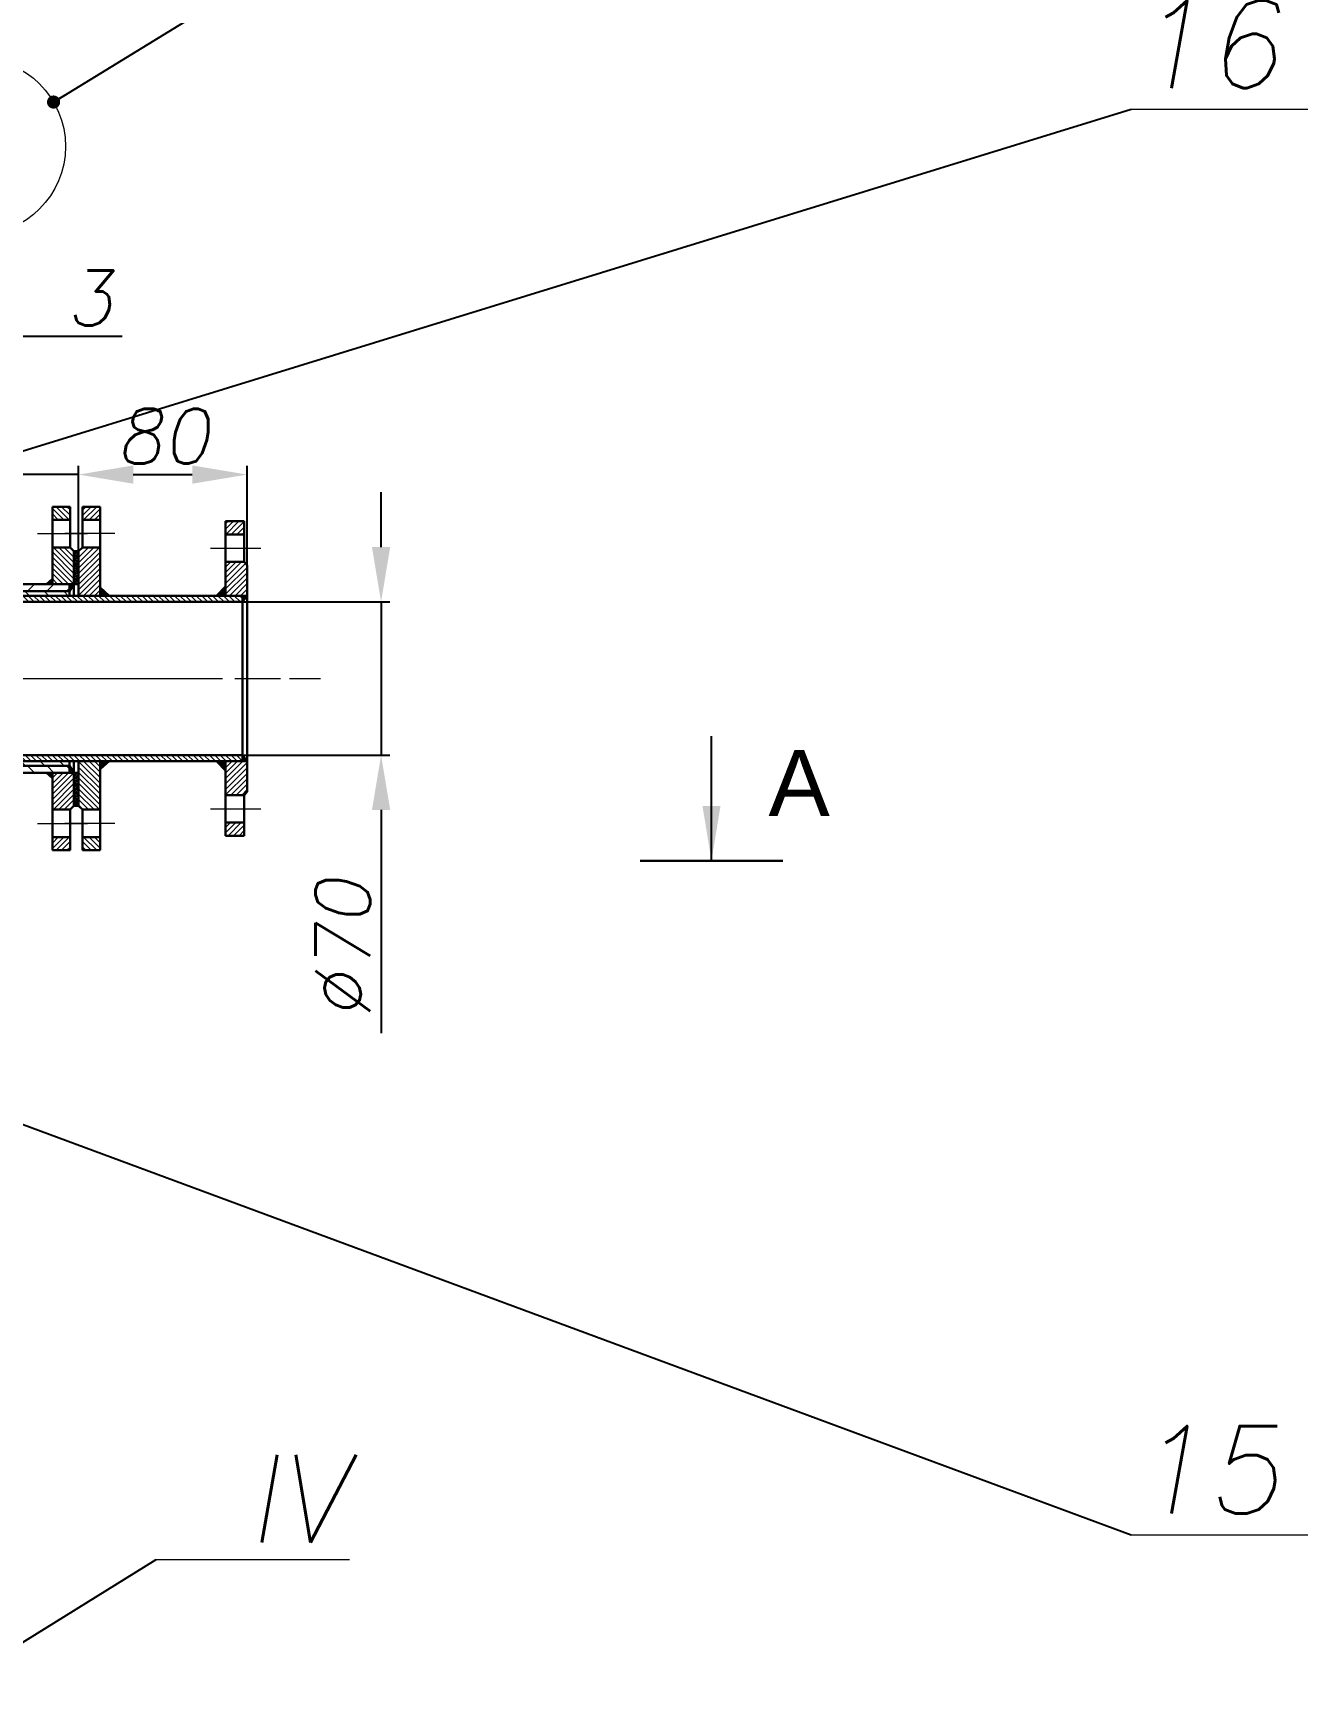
# Model space of a CAD drawing. Header units: inches. Extents: x -9 to 5931, y 0 to 8400.
# Drawn here: x 1970 to 2551, y 6785 to 7542 of the extents above; entities that cross this region are included whole.
import ezdxf

# ---------------------------------------------------------------- set-up
doc = ezdxf.new("R2010")
doc.units = ezdxf.units.IN
doc.header["$LTSCALE"] = 50
doc.header["$MEASUREMENT"] = 0
doc.linetypes.add('CENTER', pattern=[2, 1.25, -0.25, 0.25, -0.25])
for name, color, linetype, lineweight in [('Dam', 2, 'Continuous', 30), ('kthuoc', 3, 'Continuous', 13), ('manh', 4, 'Continuous', 13), ('Net manh', 3, 'Continuous', 13), ('Tam', 1, 'CENTER', 13)]:
    doc.layers.add(name, color=color, linetype=linetype, lineweight=lineweight)
doc.styles.add('chu2.5', font='txt.shx', dxfattribs={"oblique": 10, "height": 25})
doc.dimstyles.new('Copy of kichthuoc2.5', dxfattribs={"dimtxt": 25, "dimasz": 25, "dimexe": 4, "dimexo": 0, "dimgap": 5, "dimtad": 1, "dimdec": 0, "dimzin": 0, "dimdsep": 46, "dimtxsty": 'chu2.5', "dimcen": 5, "dimclrd": 256, "dimclre": 256, "dimclrt": 256, "dimadec": 0, "dimazin": 0, "dimtfac": 1, "dimtdec": 0, "dimtmove": 0, "dimatfit": 0, "dimfxl": 0, "dimtolj": 1, "dimtzin": 0, "dimarcsym": 0})
doc.dimstyles.new('kichthuoc2.5', dxfattribs={"dimtxt": 25, "dimasz": 25, "dimexe": 4, "dimexo": 0, "dimgap": 5, "dimtad": 1, "dimtoh": 1, "dimdec": 0, "dimzin": 0, "dimdsep": 46, "dimtxsty": 'chu2.5', "dimcen": 5, "dimclrd": 256, "dimclre": 256, "dimclrt": 256, "dimadec": 0, "dimazin": 0, "dimtfac": 1, "dimtdec": 0, "dimtmove": 0, "dimatfit": 0, "dimfxl": 0, "dimtolj": 1, "dimtzin": 0, "dimarcsym": 0})
pattern_1 = [(135, (22464.5416, 18.8825), (-1.23743687, -1.23743687), [])]
pattern_2 = [(225, (5593.6376, 14121.2519), (-1.23743687, 1.23743687), [])]
pattern_3 = [(315, (462.7015, 12147.6584), (-1.23743687, -1.23743687), [])]
pattern_4 = [(45, (462.7015, 2347.446), (-1.23743687, 1.23743687), [])]
pattern_5 = [(45, (5861.7756, 386.4525), (-1.23743687, 1.23743687), [])]
pattern_6 = [(135, (5861.7756, 386.4525), (-1.23743687, -1.23743687), [])]
pattern_7 = [(135, (5593.6376, 373.8525), (-1.23743687, -1.23743687), [])]
pattern_8 = [(135, (-224.556, 303.203), (-4.4194174, -4.4194174), [])]

# ---------------------------------------------------------------- blocks, each defined once
blk = doc.blocks.new('*D12')
at = {"layer": 'DEFPOINTS', "color": 0}
for p in [(1930.69, 7372.61), (1930.69, 7340.63), (1990.38, 7330.42)]:
    blk.add_point(p, dxfattribs=at)
at = {"layer": 'Net manh', "lineweight": -2}
for p, q in [((1930.69, 7372.61), (1930.69, 7336.63)), ((1905.69, 7340.63), (1833.68, 7340.63)), ((1990.38, 7340.63), (1930.69, 7340.63)), ((1990.38, 7330.42), (1990.38, 7344.63)), ((2015.38, 7340.63), (2040.38, 7340.63))]:
    blk.add_line(p, q, dxfattribs=at)
at = {"layer": 'Net manh'}
for points in [[(1905.69, 7344.79), (1905.69, 7336.46), (1930.69, 7340.63)], [(2015.38, 7344.79), (2015.38, 7336.46), (1990.38, 7340.63)]]:
    blk.add_solid(points, dxfattribs=at)
at = {"layer": 'Net manh', "insert": (1857.19, 7358.13), "char_height": 25, "attachment_point": 5, "style": 'chu2.5'}
blk.add_mtext('\\A1;70', dxfattribs=at)
blk = doc.blocks.new('*D27')
at = {"layer": 'DEFPOINTS', "color": 0}
for p in [(2067.3, 7340.63), (1990.38, 7304.74), (2067.3, 7291.54)]:
    blk.add_point(p, dxfattribs=at)
at = {"layer": 'Net manh', "lineweight": -2}
for p, q in [((1990.38, 7304.74), (1990.38, 7344.63)), ((2015.38, 7340.63), (2042.3, 7340.63)), ((2067.3, 7291.54), (2067.3, 7344.63))]:
    blk.add_line(p, q, dxfattribs=at)
at = {"layer": 'Net manh'}
for points in [[(2015.38, 7344.79), (2015.38, 7336.46), (1990.38, 7340.63)], [(2042.3, 7344.79), (2042.3, 7336.46), (2067.3, 7340.63)]]:
    blk.add_solid(points, dxfattribs=at)
at = {"layer": 'Net manh', "insert": (2028.84, 7358.13), "char_height": 25, "attachment_point": 5, "style": 'chu2.5'}
blk.add_mtext('\\A1;80', dxfattribs=at)
blk = doc.blocks.new('*D7')
at = {"layer": 'DEFPOINTS', "color": 0}
for p in [(2012.25, 7282.55), (2012.95, 7212.55), (2128.45, 7212.55)]:
    blk.add_point(p, dxfattribs=at)
at = {"layer": 'Net manh', "lineweight": -2}
for p, q in [((2128.45, 7307.55), (2128.45, 7332.55)), ((2012.25, 7282.55), (2132.45, 7282.55)), ((2128.45, 7282.55), (2128.45, 7212.55)), ((2012.95, 7212.55), (2132.45, 7212.55)), ((2128.45, 7187.55), (2128.45, 7085.64))]:
    blk.add_line(p, q, dxfattribs=at)
at = {"layer": 'Net manh'}
for points in [[(2124.28, 7307.55), (2132.61, 7307.55), (2128.45, 7282.55)], [(2124.28, 7187.55), (2132.61, 7187.55), (2128.45, 7212.55)]]:
    blk.add_solid(points, dxfattribs=at)
at = {"layer": 'Net manh', "insert": (2110.95, 7124.1), "char_height": 25, "attachment_point": 5, "rotation": 90, "style": 'chu2.5'}
blk.add_mtext('\\A1;%%c70', dxfattribs=at)
blk = doc.blocks.new('*D87')
at = {"layer": 'DEFPOINTS', "color": 0}
for p in [(1924.69, 7412.38), (1930.69, 7403.74), (1930.69, 7402.22)]:
    blk.add_point(p, dxfattribs=at)
at = {"layer": 'kthuoc', "lineweight": -2}
for p, q in [((1924.69, 7412.38), (1924.69, 7399.74)), ((1899.69, 7403.74), (1874.69, 7403.74)), ((1924.69, 7403.74), (1930.69, 7403.74)), ((1930.69, 7402.22), (1930.69, 7407.74)), ((1955.69, 7403.74), (2010.29, 7403.74))]:
    blk.add_line(p, q, dxfattribs=at)
at = {"layer": 'kthuoc'}
for points in [[(1899.69, 7407.9), (1899.69, 7399.57), (1924.69, 7403.74)], [(1955.69, 7407.9), (1955.69, 7399.57), (1930.69, 7403.74)]]:
    blk.add_solid(points, dxfattribs=at)
at = {"layer": 'kthuoc', "insert": (1995.49, 7421.24), "char_height": 25, "attachment_point": 5, "style": 'chu2.5'}
blk.add_mtext('\\A1;3', dxfattribs=at)

msp = doc.modelspace()

# ---------------------------------------------------------------- hatches: boundary and pattern name
at = {"layer": 'kthuoc'}
h = msp.add_hatch(dxfattribs=at)
h.set_pattern_fill('ANSI31', color=256, scale=50, angle=90, style=0)
h.set_pattern_definition(pattern_8)
h.paths.add_polyline_path([(1930.69, 7452.36, -0.04079), (1924.69, 7455.04), (1924.69, 7285.35), (1986.18, 7285.35), (1986.18, 7287.45), (1927.69, 7287.45), (1927.69, 7290.6), (1930.69, 7290.6)])
h = msp.add_hatch(dxfattribs=at)
h.set_pattern_fill('ANSI31', color=256, scale=14, angle=90, style=0)
h.set_pattern_definition(pattern_7)
h.paths.add_polyline_path([(1986.53, 7325.95), (1978.48, 7325.95), (1978.48, 7320), (1986.53, 7320)])
h = msp.add_hatch(dxfattribs=at)
h.set_pattern_fill('ANSI31', color=256, scale=14, style=0)
h.set_pattern_definition(pattern_4)
h.paths.add_polyline_path([(1992.13, 7325.95), (2000.18, 7325.95), (2000.18, 7320), (1992.13, 7320)])
h = msp.add_hatch(dxfattribs=at)
h.set_pattern_fill('ANSI31', color=256, scale=14, style=0)
h.set_pattern_definition(pattern_5)
h.paths.add_polyline_path([(2065.9, 7319.3), (2057.5, 7319.3), (2057.5, 7313.35), (2065.9, 7313.35)])
h.paths.add_polyline_path([(2067.3, 7299.35), (2065.9, 7300.75), (2057.5, 7300.75), (2057.5, 7285.35), (2067.3, 7285.35)])
h = msp.add_hatch(dxfattribs=at)
h.set_pattern_fill('ANSI31', color=256, scale=14, angle=90, style=0)
h.set_pattern_definition(pattern_7)
h.paths.add_polyline_path([(1988.28, 7305.65), (1986.53, 7307.4), (1978.48, 7307.4), (1978.48, 7290.6), (1988.28, 7290.6)])
h = msp.add_hatch(dxfattribs=at)
h.set_pattern_fill('ANSI38', color=256, scale=4.9, angle=90, style=0)
h.set_pattern_definition([(135, (462.70147, 2347.4461), (-0.4331029, -0.4331029), []), (225, (462.70147, 2347.4461), (-0.4331029, -1.29930871), [1.53125, -0.91875])])
h.paths.add_polyline_path([(1990.38, 7305.65), (1988.28, 7305.65), (1988.28, 7290.6), (1990.38, 7290.6)])
h = msp.add_hatch(dxfattribs=at)
h.set_pattern_fill('ANSI31', color=256, scale=14, style=0)
h.set_pattern_definition(pattern_4)
h.paths.add_polyline_path([(2000.18, 7307.4), (1992.13, 7307.4), (1990.38, 7305.65), (1990.38, 7285.35), (2000.18, 7285.35)])
h = msp.add_hatch(dxfattribs=at)
h.set_pattern_fill('ANSI31', color=256, scale=50, style=0)
h.set_pattern_definition([(45, (18236.388, 18.8825), (-4.4194174, 4.4194174), [])])
h.paths.add_polyline_path([(1986.18, 7287.45), (1986.18, 7290.6), (1927.69, 7290.6), (1927.69, 7287.45)])
for points in [[(1978.48, 7293.4), (1975.68, 7290.6), (1978.48, 7290.6)], [(1988.28, 7290.6), (1986.18, 7290.6), (1986.18, 7287.45)], [(2000.18, 7289.55), (2004.38, 7285.35), (2000.18, 7285.35)], [(2057.5, 7289.55), (2053.3, 7285.35), (2057.5, 7285.35)], [(2067.3, 7285.35), (2065.2, 7285.35), (2065.2, 7282.55)], [(2065.2, 7212.55), (2065.2, 7209.75), (2067.3, 7209.75)], [(1978.48, 7201.7), (1975.68, 7204.5), (1978.48, 7204.5)], [(1988.28, 7204.5), (1986.18, 7204.5), (1986.18, 7207.65)], [(2000.18, 7205.58), (2004.38, 7209.78), (2000.18, 7209.78)], [(2057.5, 7205.55), (2053.3, 7209.75), (2057.5, 7209.75)]]:
    msp.add_hatch(color=256, dxfattribs=at).paths.add_polyline_path(points)
h = msp.add_hatch(dxfattribs=at)
h.set_pattern_fill('ANSI31', color=256, scale=14, angle=90, style=0)
h.set_pattern_definition(pattern_1)
h.paths.add_polyline_path([(1997.3, 7282.55), (1997.3, 7285.35), (1767.15, 7285.35), (1767.15, 7282.55)])
h = msp.add_hatch(dxfattribs=at)
h.set_pattern_fill('ANSI31', color=256, scale=14, angle=90, style=0)
h.set_pattern_definition(pattern_6)
h.paths.add_polyline_path([(2065.2, 7285.35), (1997.3, 7285.35), (1997.3, 7282.55), (2065.2, 7282.55)])
h = msp.add_hatch(dxfattribs=at)
h.set_pattern_fill('ANSI31', color=256, scale=14, angle=90, style=0)
h.set_pattern_definition(pattern_1)
h.paths.add_polyline_path([(1997.3, 7212.55), (1997.3, 7209.75), (1767.15, 7209.75), (1767.15, 7212.55)])
h = msp.add_hatch(dxfattribs=at)
h.set_pattern_fill('ANSI31', color=256, scale=14, angle=90, style=0)
h.set_pattern_definition(pattern_6)
h.paths.add_polyline_path([(2065.2, 7209.75), (2065.2, 7212.55), (1997.3, 7212.55), (1997.3, 7209.75)])
h = msp.add_hatch(dxfattribs=at)
h.set_pattern_fill('ANSI31', color=256, scale=50, angle=90, style=0)
h.set_pattern_definition(pattern_8)
edge = h.paths.add_edge_path()
edge.add_line((1930.69, 7203.2), (1930.69, 7207.65))
edge.add_line((1930.69, 7207.65), (1986.18, 7207.65))
edge.add_line((1986.18, 7207.65), (1986.18, 7209.75))
edge.add_line((1986.18, 7209.75), (1924.69, 7209.75))
edge.add_line((1924.69, 7209.75), (1924.69, 6982.6))
edge.add_line((1924.69, 6982.6), (1930.51, 6982.6))
edge.add_spline(control_points=[(1930.51, 6982.6), (1930.57, 6982.61), (1930.63, 6982.62), (1930.69, 6982.63)], knot_values=[0, 0, 0, 0, 0.182454, 0.182454, 0.182454, 0.182454], degree=3, periodic=0)
edge.add_line((1930.69, 6982.63), (1930.69, 7203.2))
h = msp.add_hatch(dxfattribs=at)
h.set_pattern_fill('ANSI31', color=256, scale=50, style=0)
h.set_pattern_definition([(315, (18236.388, 14476.222), (-4.4194174, -4.4194174), [])])
h.paths.add_polyline_path([(1986.18, 7204.5), (1927.69, 7204.5), (1927.69, 7207.65), (1986.18, 7207.65)])
h = msp.add_hatch(dxfattribs=at)
h.set_pattern_fill('ANSI31', color=256, scale=14, angle=90, style=0)
h.set_pattern_definition(pattern_2)
h.paths.add_polyline_path([(1988.28, 7189.45), (1986.53, 7187.7), (1978.48, 7187.7), (1978.48, 7204.5), (1988.28, 7204.5)])
h = msp.add_hatch(dxfattribs=at)
h.set_pattern_fill('ANSI38', color=256, scale=4.9, angle=90, style=0)
h.set_pattern_definition([(225, (462.70147, 12147.65835), (-0.4331029, 0.4331029), []), (135, (462.70147, 12147.65835), (-0.4331029, 1.29930871), [1.53125, -0.91875])])
h.paths.add_polyline_path([(1990.38, 7189.45), (1988.28, 7189.45), (1988.28, 7204.5), (1990.38, 7204.5)])
h = msp.add_hatch(dxfattribs=at)
h.set_pattern_fill('ANSI31', color=256, scale=14, style=0)
h.set_pattern_definition(pattern_3)
h.paths.add_polyline_path([(2000.18, 7187.7), (1992.13, 7187.7), (1990.38, 7189.45), (1990.38, 7209.75), (2000.18, 7209.75)])
h = msp.add_hatch(dxfattribs=at)
h.set_pattern_fill('ANSI31', color=256, scale=14, style=0)
h.set_pattern_definition(pattern_5)
h.paths.add_polyline_path([(2065.9, 7181.75), (2057.5, 7181.75), (2057.5, 7175.8), (2065.9, 7175.8)])
h.paths.add_polyline_path([(2067.3, 7209.75), (2057.5, 7209.75), (2057.5, 7194.35), (2065.9, 7194.35), (2067.3, 7195.75)])
h = msp.add_hatch(dxfattribs=at)
h.set_pattern_fill('ANSI31', color=256, scale=14, angle=90, style=0)
h.set_pattern_definition(pattern_2)
h.paths.add_polyline_path([(1986.53, 7169.15), (1978.48, 7169.15), (1978.48, 7175.1), (1986.53, 7175.1)])
h = msp.add_hatch(dxfattribs=at)
h.set_pattern_fill('ANSI31', color=256, scale=14, style=0)
h.set_pattern_definition(pattern_3)
h.paths.add_polyline_path([(1992.13, 7169.15), (2000.18, 7169.15), (2000.18, 7175.1), (1992.13, 7175.1)])

# ---------------------------------------------------------------- linework, layer by layer
at = {"layer": 'Dam'}
for p, q in [((1978.48, 7325.95), (1978.48, 7290.6)), ((1978.48, 7325.95), (1986.53, 7325.95)), ((1986.53, 7325.95), (1986.53, 7307.4)), ((2000.18, 7325.95), (1992.13, 7325.95)), ((1992.13, 7325.95), (1992.13, 7307.4)), ((2000.18, 7325.95), (2000.18, 7285.35)), ((1978.48, 7320), (1986.53, 7320)), ((2000.18, 7320), (1992.13, 7320)), ((2057.5, 7319.3), (2065.9, 7319.3)), ((2057.5, 7319.3), (2057.5, 7285.35)), ((2065.9, 7319.3), (2065.9, 7300.75)), ((2057.5, 7313.35), (2065.9, 7313.35)), ((1978.48, 7307.4), (1986.53, 7307.4)), ((1986.53, 7307.4), (1988.28, 7305.65)), ((1988.28, 7305.65), (1990.38, 7305.65)), ((1988.28, 7305.65), (1988.28, 7285.35)), ((1992.13, 7307.4), (1990.38, 7305.65)), ((1990.38, 7305.65), (1990.38, 7285.35)), ((2000.18, 7307.4), (1992.13, 7307.4)), ((2057.5, 7300.75), (2065.9, 7300.75)), ((2065.9, 7300.75), (2067.3, 7299.35)), ((2067.3, 7299.35), (2067.3, 7247.55)), ((1924.69, 7290.6), (1988.28, 7290.6)), ((1924.69, 7287.45), (1986.18, 7287.45)), ((1978.48, 7293.05), (1975.68, 7290.6)), ((1988.28, 7290.6), (1986.18, 7287.45)), ((1986.18, 7290.6), (1986.18, 7285.35)), ((1988.28, 7290.6), (1990.38, 7290.6)), ((2000.18, 7289.03), (2004.38, 7285.35)), ((2057.5, 7289.55), (2053.3, 7285.35)), ((1390.59, 7285.35), (2067.3, 7285.35)), ((1392.69, 7282.55), (2065.2, 7282.55)), ((1997.3, 7285.35), (2067.3, 7285.35)), ((2065.2, 7285.35), (2065.2, 7247.55)), ((2067.3, 7285.35), (2065.2, 7282.55)), ((2065.2, 7209.75), (2065.2, 7247.55)), ((2067.3, 7195.75), (2067.3, 7247.55)), ((1462.69, 7212.55), (2065.2, 7212.55)), ((2067.3, 7209.75), (2065.2, 7212.55)), ((1462.69, 7209.75), (2067.3, 7209.75)), ((1924.69, 7207.65), (1986.18, 7207.65)), ((1930.69, 7204.5), (1988.28, 7204.5)), ((1978.48, 7202.05), (1975.68, 7204.5)), ((1978.48, 7169.15), (1978.48, 7204.5)), ((1986.18, 7204.5), (1986.18, 7209.75)), ((1988.28, 7204.5), (1986.18, 7207.65)), ((1988.28, 7189.45), (1988.28, 7209.75)), ((1988.28, 7204.5), (1990.38, 7204.5)), ((1990.38, 7189.45), (1990.38, 7209.75)), ((1997.3, 7209.75), (2067.3, 7209.75)), ((2000.18, 7206.1), (2004.38, 7209.78)), ((2000.18, 7169.15), (2000.18, 7209.75)), ((2057.5, 7205.55), (2053.3, 7209.75)), ((2057.5, 7175.8), (2057.5, 7209.75)), ((1986.53, 7187.7), (1988.28, 7189.45)), ((1988.28, 7189.45), (1990.38, 7189.45)), ((1988.28, 7189.45), (1990.38, 7189.45)), ((1992.13, 7187.7), (1990.38, 7189.45)), ((2057.5, 7194.35), (2065.9, 7194.35)), ((2065.9, 7194.35), (2067.3, 7195.75)), ((2065.9, 7175.8), (2065.9, 7194.35)), ((1978.48, 7187.7), (1986.53, 7187.7)), ((1986.53, 7169.15), (1986.53, 7187.7)), ((1992.13, 7169.15), (1992.13, 7187.7)), ((2000.18, 7187.7), (1992.13, 7187.7)), ((2057.5, 7181.75), (2065.9, 7181.75)), ((1978.48, 7175.1), (1986.53, 7175.1)), ((2000.18, 7175.1), (1992.13, 7175.1)), ((2057.5, 7175.8), (2065.9, 7175.8)), ((1978.48, 7169.15), (1986.53, 7169.15)), ((2000.18, 7169.15), (1992.13, 7169.15)), ((2246.62, 7164.34), (2311.84, 7164.34))]:
    msp.add_line(p, q, dxfattribs=at)
at = {"layer": 'kthuoc'}
for p, q in [((2470.8, 7507.45), (2551.39, 7507.45)), ((2470.8, 6856.7), (2551.39, 6856.7)), ((2025.87, 6845.38), (2114.02, 6845.38))]:
    msp.add_line(p, q, dxfattribs=at)
at = {"layer": 'manh'}
msp.add_line((2279.23, 7164.34), (2279.23, 7221.29), dxfattribs=at)
msp.add_circle((1944.09, 7490.42), 40.34, dxfattribs=at)
at = {"layer": 'Tam'}
for p, q in [((1971.65, 7313.7), (1994.53, 7313.7)), ((2007.01, 7313.7), (1984.13, 7313.7)), ((2050.67, 7307.05), (2073.55, 7307.05)), ((1368.57, 7247.55), (2082.52, 7247.55)), ((1907.64, 7247.55), (1997.87, 7247.55)), ((1986.66, 7247.55), (2100.74, 7247.55)), ((1971.65, 7181.4), (1994.53, 7181.4)), ((2007.01, 7181.4), (1984.13, 7181.4)), ((2050.67, 7188.05), (2073.55, 7188.05))]:
    msp.add_line(p, q, dxfattribs=at)

# ---------------------------------------------------------------- texts
at = {"layer": 'manh', "char_height": 40, "attachment_point": 9, "style": 'chu2.5'}
for s, insert in [('16', (2538.96, 7517.07)), ('15', (2538.96, 6866.32)), ('IV', (2111.7, 6853.11))]:
    msp.add_mtext(s, dxfattribs=dict(at, insert=insert))
at = {"layer": 'manh', "insert": (2305.26, 7199.83), "char_height": 30, "width": 272.7619, "attachment_point": 4}
msp.add_mtext('{\\f.VnArial|b0|i0|c0|p34;A}', dxfattribs=at)

# ---------------------------------------------------------------- dimensions: what is measured, and where the dimension line sits
at = {"layer": 'kthuoc'}
dim = msp.add_linear_dim(base=(1930.69, 7403.74), p1=(1924.69, 7412.38), p2=(1930.69, 7402.22), text='3', dimstyle='kichthuoc2.5', dxfattribs=at)
dim.commit()
dim.dimension.update_dxf_attribs({"geometry": '*D87', "text_midpoint": (1995.49, 7421.24)})
at = {"layer": 'Net manh'}
for base, p1, p2, text, picture, middle in [((1930.69, 7340.63), (1990.38, 7330.42), (1930.69, 7372.61), '70', '*D12', (1857.19, 7358.13)), ((2067.3, 7340.63), (1990.38, 7304.74), (2067.3, 7291.54), '80', '*D27', (2028.84, 7358.13))]:
    dim = msp.add_linear_dim(base=base, p1=p1, p2=p2, text=text, dimstyle='kichthuoc2.5', dxfattribs=at)
    dim.commit()
    dim.dimension.update_dxf_attribs({"geometry": picture, "text_midpoint": middle})
dim = msp.add_linear_dim(base=(2128.45, 7212.55), p1=(2012.25, 7282.55), p2=(2012.95, 7212.55), angle=90, text='%%c<>', dimstyle='Copy of kichthuoc2.5', dxfattribs=at)
dim.commit()
dim.dimension.update_dxf_attribs({"geometry": '*D7', "text_midpoint": (2128.45, 7124.1), "dimtype": 160})

# ---------------------------------------------------------------- leaders
at = {"layer": 'kthuoc'}
for points, override in [([(1978.98, 7510.68), (2079, 7572.06)], {"dimasz": 6, "dimgap": 5, "dimtad": 0, "dimldrblk": 'Dot'}), ([(1694.96, 7268.08), (2470.8, 7507.45)], {"dimasz": 8, "dimtad": 0, "dimldrblk": 'Dot'}), ([(1712.9, 7137.23), (2470.8, 6856.7)], {"dimasz": 8, "dimtad": 0, "dimldrblk": 'Dot'}), ([(1933.98, 6788.43), (2025.87, 6845.38)], {"dimasz": 6, "dimgap": 5, "dimtad": 0, "dimldrblk": 'Dot'})]:
    msp.add_leader(points, dimstyle='kichthuoc2.5', override=override, dxfattribs=at)
at = {"layer": 'manh'}
msp.add_leader([(2279.23, 7164.34), (2279.23, 7221.29)], dimstyle='kichthuoc2.5', override={"dimgap": 5, "dimtad": 0}, dxfattribs=at)

doc.saveas('drawing.dxf')
